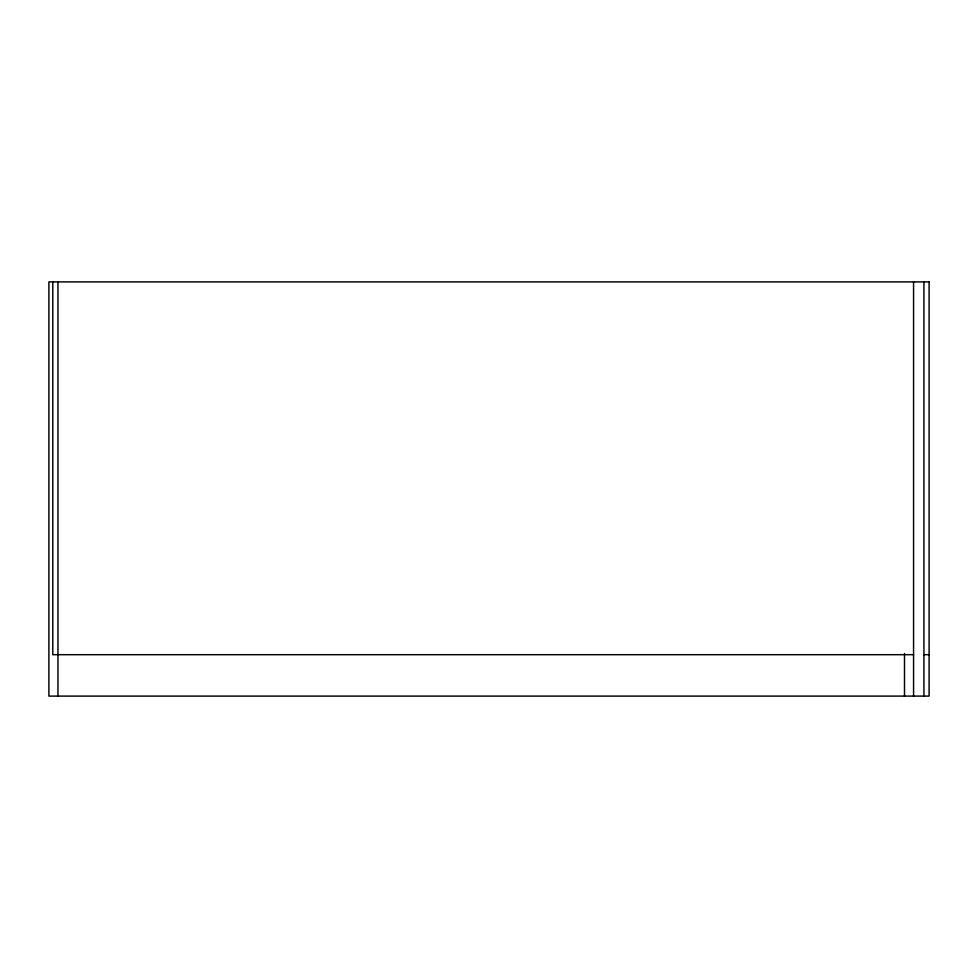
<?xml version="1.0" encoding="UTF-8"?>
<svg xmlns="http://www.w3.org/2000/svg" width="978" height="978" viewBox="0 0 978 978"><rect width="100%" height="100%" fill="white"/><g stroke="black" fill="none" stroke-linecap="round" stroke-linejoin="round"><path stroke-width="1.47" d="M913.562 654.685L52.788 654.685L52.788 281.896M923.917 654.685L929.1 654.685M923.917 281.896L923.917 696.104M913.562 281.896L913.562 696.104M904.503 653.463L904.503 696.104M57.959 281.896L57.959 696.104M929.1 281.896L48.9 281.896L48.9 696.104L929.1 696.104L929.1 281.896"/></g></svg>
